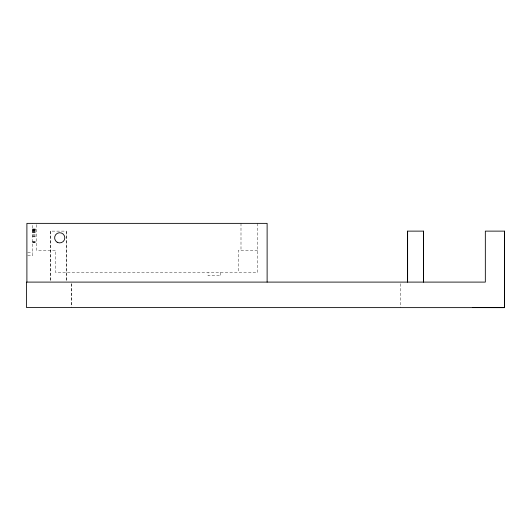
<?xml version="1.0" encoding="UTF-8"?>
<svg xmlns="http://www.w3.org/2000/svg" width="531" height="531" viewBox="0 0 531 531"><rect width="100%" height="100%" fill="white"/><g stroke="black" fill="none" stroke-linecap="round" stroke-linejoin="round"><path stroke-width="0.4" stroke-dasharray="2.65 1.99" d="M50.392 231.124L50.392 281.284L50.392 231.124L66.322 231.124L66.322 281.284L66.322 231.124M32.63 229L36.453 229M32.63 229.16L36.453 229.16M32.63 229.379L36.453 229.379M32.63 229.657L36.453 229.657M32.63 229.989L36.453 229.989M32.63 230.361L36.453 230.361M32.63 230.779L36.453 230.779M32.63 231.231L36.453 231.231M32.63 231.702L36.453 231.702M32.63 232.193L36.453 232.193M32.63 232.651L36.453 232.651M32.63 234.821L36.453 234.821M32.63 235.512L36.453 235.512M32.63 236.235L36.453 236.235M32.63 236.839L36.453 236.839M32.63 241.266L36.453 241.266M32.63 241.91L36.453 241.91M32.63 242.448L36.453 242.448M32.63 242.786L36.453 242.813M257.562 250.24L238.446 250.24L238.446 272.542M27.712 252.444L32.63 252.444M27.712 255.63L32.63 255.63L32.63 223.365M400.513 283.746L400.513 307.588M257.562 223.365L257.562 272.542L55.569 272.542L55.569 250.24L36.453 250.24L36.453 224.182M240.994 223.365L240.994 250.24M220.796 272.542L220.796 275.728L208.052 275.728L208.052 272.542M71.373 283.746L71.373 307.588M71.28 283.746L71.28 306.772"/><path stroke-width="0.8" d="M504.45 231.124L504.45 307.635L26.55 307.588L26.55 282.1L485.334 282.1L485.334 231.124L504.45 231.124L504.45 307.635L472.59 307.588M407.616 231.124L407.616 282.1L407.609 231.124L423.546 231.124L423.546 282.1L423.539 231.124M267.12 282.1L267.12 223.365L26.895 223.365L26.895 282.1M57.162 242.229A5.098 5.098 0 0 0 64.809 237.815A5.098 5.098 0 0 0 57.162 233.401A5.098 5.098 0 0 0 57.162 242.229"/></g></svg>
